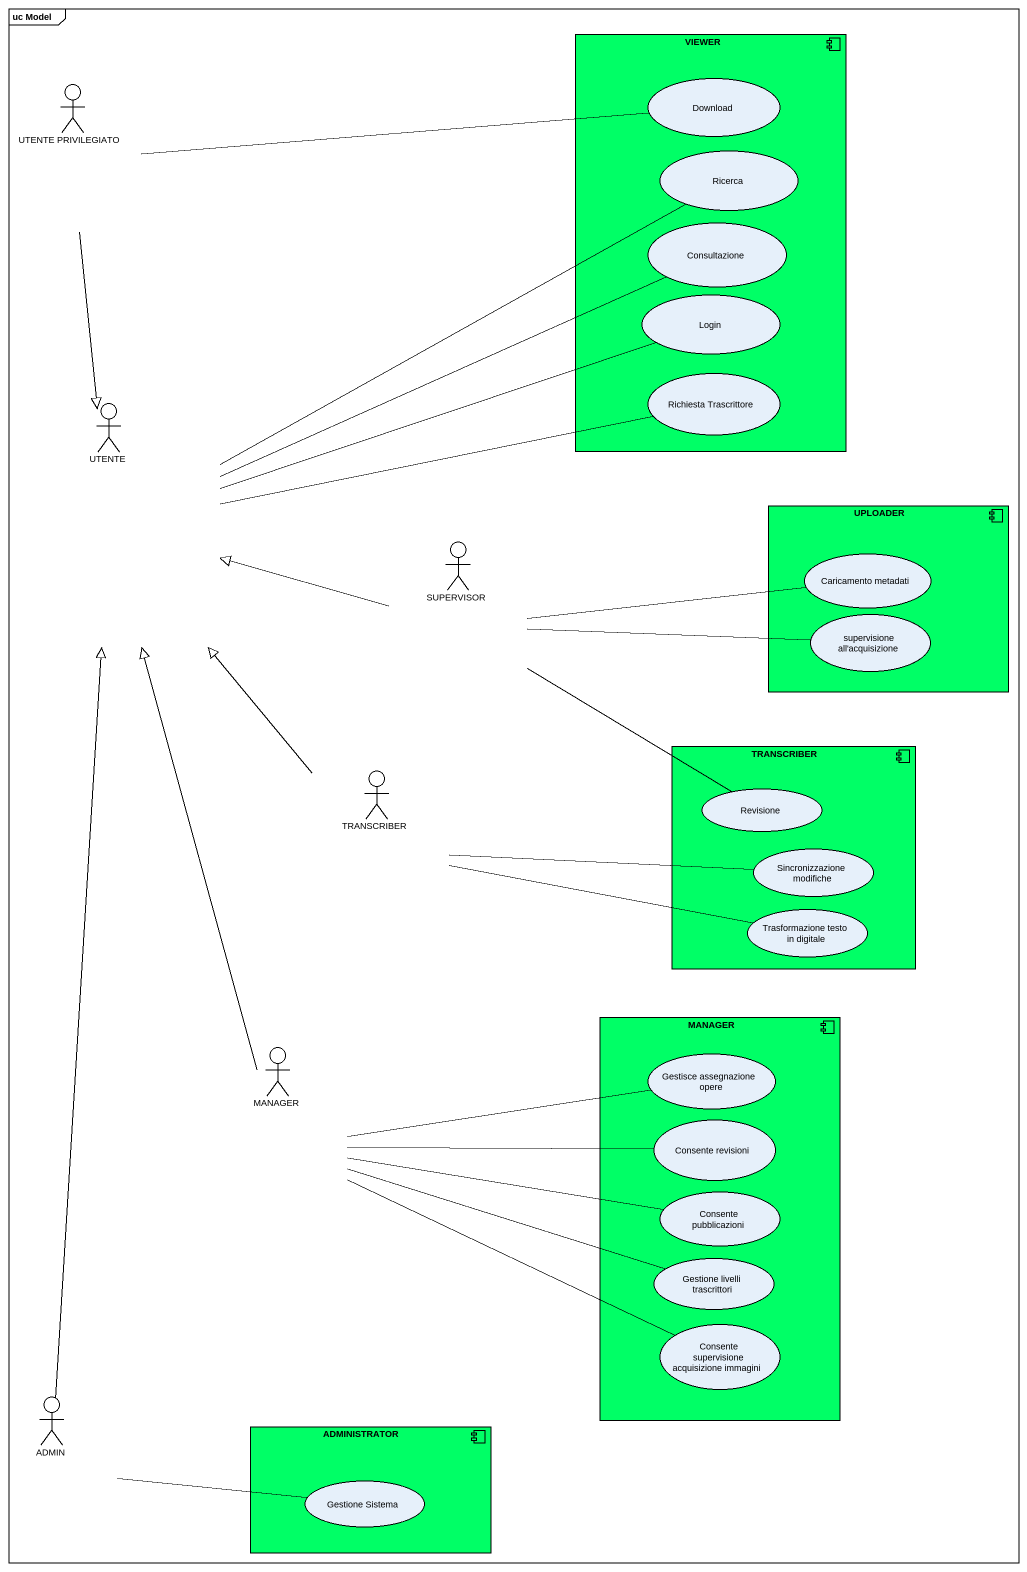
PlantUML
@startuml
mainframe uc Model
component VIEWER #00FF66 {
  usecase Download
  usecase Ricerca
  usecase Consultazione
  usecase Login
  usecase "Richiesta Trascrittore" as Richiesta_Trascrittore
}
actor "UTENTE PRIVILEGIATO" as UTENTE_PRIVILEGIATO
actor UTENTE
component UPLOADER #00FF66 {
  usecase "Caricamento metadati" as Caricamento_metadati
  usecase "supervisione all'acquisizione" as supervisione_all
}
actor SUPERVISOR
actor TRANSCRIBER
component "TRANSCRIBER" as TRANSCRIBER_2 #00FF66 {
  usecase Revisione
  usecase "Sincronizzazione modifiche" as Sincronizzazione_modifiche
  usecase "Trasformazione testo in digitale" as Trasformazione_testo_in
}
actor MANAGER
component "MANAGER" as MANAGER_2 #00FF66 {
  usecase "Gestisce assegnazione opere" as Gestisce_assegnazione_opere
  usecase "Consente revisioni" as Consente_revisioni
  usecase "Consente pubblicazioni" as Consente_pubblicazioni
  usecase "Gestione livelli trascrittori" as Gestione_livelli
  usecase "Consente supervisione acquisizione immagini" as Consente_supervisione
}
actor ADMIN
component ADMINISTRATOR #00FF66 {
  usecase "Gestione Sistema" as Gestione_Sistema
}
UTENTE_PRIVILEGIATO -right- Download
UTENTE_PRIVILEGIATO --|> UTENTE
UTENTE -right- Ricerca
UTENTE -right- Consultazione
UTENTE -right- Login
UTENTE -right- Richiesta_Trascrittore
SUPERVISOR -left-|> UTENTE
SUPERVISOR -right- Caricamento_metadati
SUPERVISOR -right- supervisione_all
SUPERVISOR -- Revisione
TRANSCRIBER -up-|> UTENTE
TRANSCRIBER -right- Sincronizzazione_modifiche
TRANSCRIBER -right- Trasformazione_testo_in
MANAGER -up-|> UTENTE
MANAGER -right- Gestisce_assegnazione_opere
MANAGER -right- Consente_revisioni
MANAGER -right- Consente_pubblicazioni
MANAGER -right- Gestione_livelli
MANAGER -right- Consente_supervisione
ADMIN -up-|> UTENTE
ADMIN -right- Gestione_Sistema
@enduml
